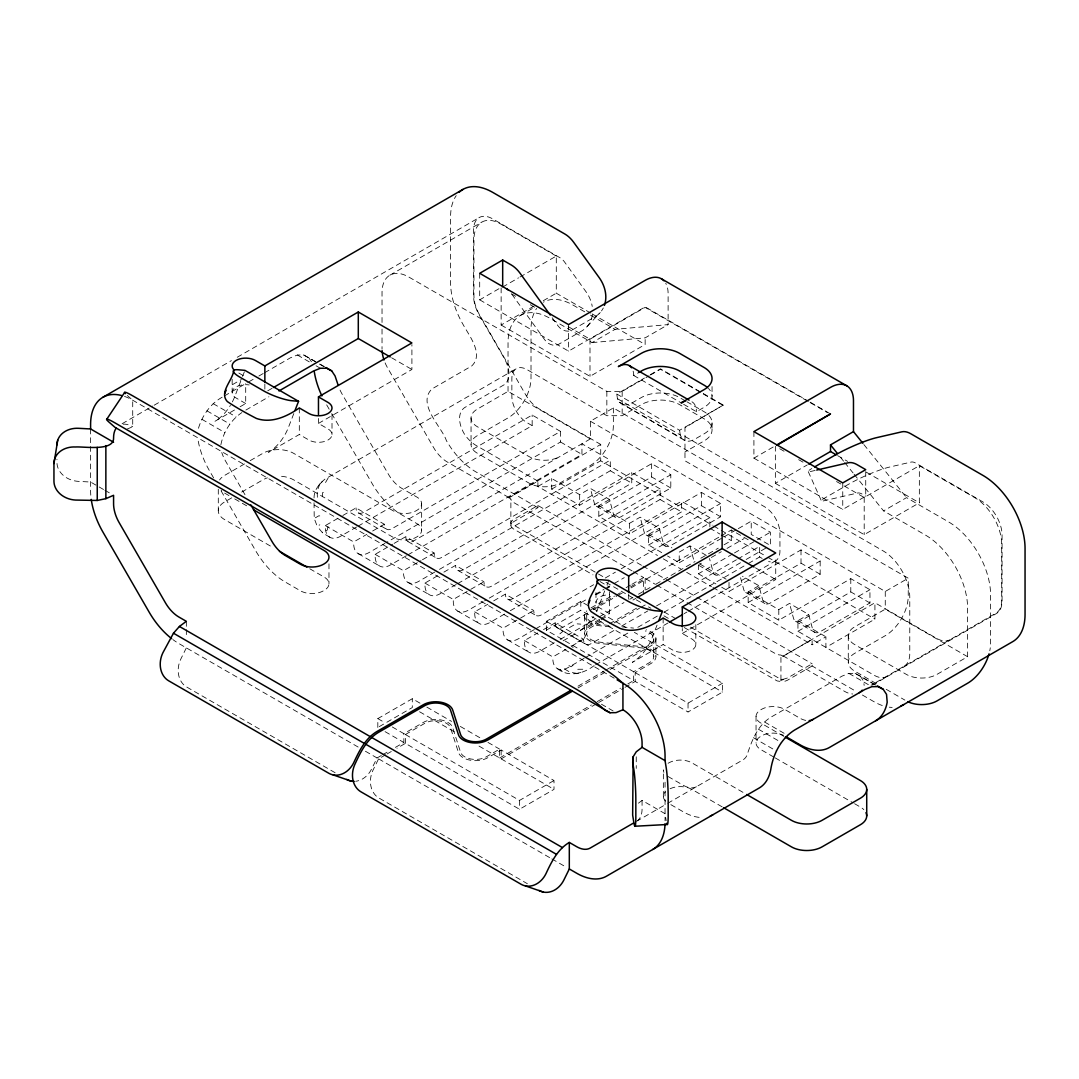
<?xml version="1.0" encoding="UTF-8"?>
<svg xmlns="http://www.w3.org/2000/svg" width="1079" height="1079" viewBox="0 0 1079 1079"><rect width="100%" height="100%" fill="white"/><g stroke="black" fill="none" stroke-linecap="round" stroke-linejoin="round"><path stroke-width="0.75" stroke-dasharray="5 3.75" d="M510.866 525.365L510.88 499.145L508.802 497.5L600.72 444.44L600.72 460.8L712.194 525.163M322.432 496.758L322.513 492.712L324.873 491.687M314.029 497.945C314.002 490.095 319.128 483.918 324.873 479.184L516.355 368.627M220.885 444.71C223.434 431.924 230.973 419.879 241.871 412.583M328.043 526.539L327.274 530.072L323.66 532.163M198.469 428.269C202.366 415.24 210.756 403.263 222.921 396.789M875.986 685.098L855.134 673.336L848.876 673.404L841.984 676.155L771.525 716.847C757.296 725.128 751.753 740.963 746.83 755.651A27.083 15.632 60 0 1 742.932 759.886L667.092 803.666M319.829 483.999L317.213 490.932L317.401 498.943M240.792 381.035L234.763 396.586A32.491 18.761 -60 0 1 231.108 404.18M242.573 376.45L244.933 370.367M293.812 413.554L288.376 427.54A32.491 18.761 -60 0 1 268.482 452.29L299.315 434.486L308.891 440.016A13.541 7.823 0 0 0 328.043 440.016A13.541 7.823 0 0 0 328.043 428.956L318.467 423.427L318.467 418.463M606.991 584.98L608.758 580.421M657.03 625.159L652.202 637.595A32.491 18.761 -60 0 1 632.307 662.344L663.14 644.541L672.716 650.071A13.541 7.823 0 0 0 691.868 650.071A13.541 7.823 0 0 0 691.868 639.011L682.292 633.481L682.292 628.504M328.043 478.199L323.66 485.685M586.41 633.845L584.346 638.134L577.751 641.951M381.292 755.529L377.057 757.971L371.635 768.949A21.661 17.574 -71 0 1 355.706 781.277M385.648 754.787L378.594 758.861L373.172 769.826A21.661 17.574 -71 0 0 378.931 798.015L527.375 883.714M684.207 627.519L777.15 680.93L781.479 681.604L783.367 679.271L787.603 677.936L812.123 663.774L812.123 665.986L856.645 691.706M587.057 326.64L600.234 312.519M318.979 484.93L322.432 481.45M559.88 633.845L562.793 631.431L562.307 628.774M638.444 803.181L642.072 800.416L665.055 813.687L666.175 820.647M573.138 665.23L571.074 666.755L567.541 664.799M122.102 423.723L152.705 406.055M154.162 405.218L231.405 360.615M237.232 357.257L479.184 217.567M389.897 275.185L481.8 222.112M127.309 395.507L132.717 400.215L132.717 426.744L127.12 429.078M232.551 384.596L241.399 379.484M224.351 395.953L247.361 382.667M248.804 381.845L253.12 379.349M258.866 376.031L263.182 373.536M264.625 372.714L290.507 357.769L297.399 355.004L303.658 354.951L318.75 363.394M234.494 410.007L214.869 421.336A32.491 18.761 -60 0 0 230.393 405.394M240.091 406.77L245.702 403.533L245.702 383.638M267.727 390.814L272.043 388.332M245.891 410.06L268.9 396.775M479.696 273.297L479.696 299.841L499.806 288.228M502.598 287.054L518.554 277.842M520.011 277.006L556.292 256.06L556.292 293.205L590.726 313.085M244.501 463.93L224.634 475.394A21.661 12.503 0 0 0 219.59 479.966M250.166 460.652L262.939 453.288A21.661 12.503 0 0 1 293.569 453.288L393.147 510.772A16.252 9.387 0 0 0 416.13 510.772L416.885 510.327A16.252 9.387 0 0 0 416.885 497.068L401.847 488.382A27.083 15.632 60 0 1 388.305 474.086L342.07 394.01A27.083 15.632 60 0 1 339.251 388.238M318.467 423.427L411.908 369.477L411.908 344.606M501.142 287.891L501.142 325.035L533.066 306.611M543.236 300.744L556.292 293.205M520.375 315.459L534.739 307.164M231.729 497.837L224.634 501.924A21.661 12.503 0 0 0 224.634 519.619L272.259 547.107M241.656 492.105L262.939 479.818A21.661 12.503 0 0 1 267.417 477.835M479.696 299.841L568.552 351.134L645.148 306.908L808.603 401.28M568.147 326.573L589.997 339.197L645.148 307.353L827.58 412.677M876.175 683.52L854.622 671.071A21.661 12.503 0 0 1 854.622 653.388L885.266 635.693A32.491 18.761 -60 0 0 908.248 595.905L908.248 578.209L613.358 407.956L590.375 421.228L590.375 438.91L508.034 391.38L477.404 409.062A21.661 12.503 0 0 0 477.404 426.758L529.101 456.606A21.661 12.503 0 0 0 559.745 456.606M508.034 391.38L508.034 342.731A59.574 34.393 60 0 1 550.169 318.413L592.074 342.609L615.057 329.338L668.117 324.604L668.117 293.65A32.491 18.761 -60 0 0 665.743 283.264M315.365 517.799L318.979 515.722L322.432 516.828M314.029 502.774L314.232 518.459L317.213 526.309L319.829 524.799M592.074 342.609L645.148 337.862L668.117 324.604M356.636 526.984L340.681 536.196A21.661 12.503 -60 0 1 325.359 527.348L325.359 525.581L341.409 516.315M342.866 515.479L356.003 507.899L384.34 524.259A10.83 6.258 -60 0 0 392.001 528.683L560.5 431.398L560.5 442.012L386.43 542.508M501.142 325.035L589.997 376.342L645.148 344.498L645.148 337.862M560.5 431.398L532.163 415.037L363.65 512.323A10.83 6.258 -60 0 1 356.003 507.899M358.08 526.147L532.163 425.652L532.163 415.037M633.13 371.176A21.661 12.503 -60 0 1 633.656 375.452L638.755 372.511M325.359 525.581L353.696 541.941L366.833 534.361M372.66 531.003L384.34 524.259M686.824 401.725L704.115 411.719A27.083 15.632 0 0 1 704.115 433.825L694.93 439.126A21.661 12.503 -60 0 1 684.976 440.637L619.265 402.224L617.431 398.677L616.797 394.024L644.446 378.068M650.273 374.696L660.456 368.816L701.863 392.716M382.033 322.473L382.033 292.544A37.913 21.89 60 0 1 408.847 277.06L606.843 391.367L622.165 391.367L649.113 375.816M650.529 374.993L660.456 369.261L701.863 393.161M384.974 543.344L369.018 552.556A21.661 12.503 -60 0 1 353.696 543.722L353.696 541.941M406.419 555.725L390.463 564.937A21.661 12.503 -60 0 1 375.141 556.103L375.141 554.336L392.648 544.221M394.105 543.384L405.785 536.641L434.122 553.001A10.83 6.258 -60 0 0 441.783 557.425L610.296 460.14L610.296 470.754L436.213 571.25M532.163 425.652L527.186 422.766A21.661 12.503 60 0 1 511.864 396.236L511.864 378.554A21.661 12.503 60 0 1 527.186 369.706L606.843 415.698L622.165 415.698L641.317 404.638A27.083 15.632 0 0 1 679.608 404.638L704.115 418.787A27.083 15.632 0 0 1 704.115 440.906L684.976 451.953M590.375 438.91L413.446 541.065A10.83 6.258 -60 0 1 405.785 536.641M407.875 554.889L581.945 454.394L581.945 443.779L610.296 460.14M508.802 497.945L537.908 481.14L537.908 486.454L657.516 555.496M537.908 486.454L551.693 478.496L579.652 494.627L590.375 488.436L609.527 499.496L613.546 514.494A10.83 6.258 -60 0 0 620.938 516.787L670.801 488.005L670.801 474.733L651.649 463.673L579.652 505.242L551.693 489.111L551.693 478.496M375.141 554.336L403.479 570.697L420.999 560.581M422.455 559.745L434.122 553.001M551.693 489.111L600.72 460.8M683.614 404.301L696.454 411.719L704.115 407.296A27.083 15.632 0 0 0 708.417 388.413M641.466 565.261L537.908 505.471L513.402 519.619A8.659 5.004 0 0 0 510.88 523.463L597.011 573.192M537.908 505.471L537.908 507.683L513.402 521.831A8.672 5.004 0 0 0 513.402 528.899L592.978 574.851M616.797 394.024L679.608 430.292L723.267 405.084L684.976 427.635L684.976 460.8L764.633 506.793A21.661 12.503 60 0 1 779.942 533.323L779.942 551.018A21.661 12.503 60 0 1 768.599 561.539M434.756 572.086L418.8 581.311A21.661 12.503 -60 0 1 403.479 572.463L403.479 570.697M456.201 584.481L440.245 593.693A21.661 12.503 -60 0 1 424.937 584.845L424.937 583.078L438.061 575.498M443.901 572.126L455.567 565.383L483.905 581.743A10.83 6.258 -60 0 0 491.565 586.167L660.078 488.881L660.078 499.496L484.552 600.841M660.078 488.881L631.741 472.521L463.228 569.806A10.83 6.258 -60 0 1 455.567 565.383M457.658 583.631L631.741 483.136L631.741 472.521M598.805 505.687L629.435 523.382L640.157 517.192L659.309 528.238L663.329 543.25A10.83 6.258 -60 0 0 670.733 545.529L720.583 516.747L720.583 503.475L701.444 492.415L629.435 533.984L598.805 516.301L598.805 505.687L609.527 499.496M670.801 488.005L651.649 476.945L601.799 505.727A10.83 6.258 -60 0 1 594.394 503.448L590.375 488.436M424.937 583.078L453.274 599.438L469.325 590.173M470.781 589.323L483.905 581.743M598.805 516.301L670.801 474.733M483.095 601.677L468.596 610.053A21.661 12.503 -60 0 1 453.274 601.205L453.274 599.438M504.54 614.059L490.041 622.435A21.661 12.503 -60 0 1 474.72 613.587L474.72 611.82L487.843 604.24M493.683 600.868L505.35 594.124L533.7 610.485A10.83 6.258 -60 0 0 541.361 614.909L593.652 584.724M753.911 431.613L753.911 458.143L774.142 446.463M709.861 526.727L709.861 517.623L681.523 501.263L513.011 598.548A10.83 6.258 -60 0 1 505.35 594.124M510.34 610.701L681.523 511.878L681.523 501.263M661.724 552.623L648.587 545.043L648.587 534.429L659.309 528.238M720.583 516.747L701.444 505.687L651.581 534.469A10.83 6.258 -60 0 1 644.176 532.19L640.157 517.192M474.72 611.82L503.057 628.18L519.107 618.914M520.564 618.078L533.7 610.485M648.587 545.043L720.583 503.475M605.279 578.007L615.435 572.14M621.248 568.781L709.861 517.623M775.356 446.207L775.356 483.352L807.281 464.914M377.825 727.462L377.825 718.614L412.299 698.72L421.026 703.751M546.338 621.329L633.656 671.745L633.656 680.579L546.338 630.176L546.338 621.329L580.799 601.421L589.485 606.438M534.334 629.583L518.379 638.795A21.661 12.503 -60 0 1 503.057 629.947L503.057 628.18M535.791 628.747L588.015 598.589M595.257 594.408L603.97 589.377M605.413 588.541L612.67 584.359M614.126 583.51L624.269 577.656M596.377 594.637L603.957 590.267M554.336 642.801L539.824 651.176A21.661 12.503 -60 0 1 524.502 642.329L524.502 640.562L537.639 632.982M543.465 629.61L555.145 622.866L583.483 639.24A10.83 6.258 -60 0 0 591.144 643.65L614.383 630.244M706.367 555.402L689.953 545.934L679.231 552.124L679.231 562.739L667.55 555.995M379.268 726.626L412.299 707.554L412.299 698.72M546.338 630.176L580.799 610.269L606.843 625.307M591.076 607.868L612.966 595.244M626.103 587.65L630.473 585.128M631.93 584.292L643.61 577.548L643.61 594.124M591.157 609.595L614.504 596.121M615.961 595.284L623.257 591.063M630.554 586.855L645.148 578.438L655.263 584.278M587.502 613.034L562.806 627.29A10.83 6.258 -60 0 1 555.145 622.866M593.302 609.689L616.554 596.269M617.997 595.419L623.81 592.074M631.08 587.88L719.693 536.722M721.136 535.885L731.306 530.005L751.146 541.456M679.231 562.739L722.512 537.747M723.942 536.91L736.863 529.452M738.306 528.629L751.227 521.17L770.379 532.217L770.379 545.488L751.227 534.429L751.227 521.17M569.456 627.587L576.051 623.783L580.799 624.134M560.136 639.456L597.847 617.674M599.304 616.837L623.959 602.595M629.758 599.25L632.672 597.577M638.471 594.219L650.071 587.529M655.87 584.171L695.038 561.566M700.851 558.207L718.25 548.159M724.063 544.814L731.306 540.619L731.306 530.005M599.708 619.252L578.681 631.39A32.491 18.761 -60 0 0 593.463 616.648M601.111 618.442L609.527 613.587L609.527 590.375M632.982 600.045L635.855 598.386M563.13 640.805L577.292 632.645M392.297 726.963L403.87 733.653L423.386 722.377A17.331 10.008 0 0 1 440.785 719.895A17.331 10.008 0 0 1 452.681 727.637L460.585 752.265A15.16 8.753 0 0 0 470.997 759.023A15.16 8.753 0 0 0 486.224 756.865L499.617 749.123L499.617 757.971L476.325 744.523M599.668 620.6L589.62 626.4A17.331 10.008 0 0 0 585.331 636.448A17.331 10.008 0 0 0 598.724 643.313L641.385 647.886A15.16 8.753 0 0 1 653.105 653.887A15.16 8.753 0 0 1 649.342 662.681L633.656 671.745M601.097 619.778L606.843 616.46L590.928 607.275M711.344 557.465L721.311 551.706M727.003 548.415L744.105 538.542M405.394 743.377L405.394 734.529L424.924 723.267A15.16 8.753 0 0 1 440.138 721.096A15.16 8.753 0 0 1 450.55 727.866L458.454 752.495A17.331 10.008 0 0 0 470.35 760.223A17.331 10.008 0 0 0 487.748 757.741L501.142 750.013L553.999 780.522L553.999 789.369L519.525 809.263L405.394 743.377L396.937 748.26M601.205 621.491L591.157 627.29A15.16 8.753 0 0 0 587.394 636.084A15.16 8.753 0 0 0 599.115 642.086L641.776 646.645A17.331 10.008 0 0 1 655.169 653.523A17.331 10.008 0 0 1 650.88 663.572L635.18 672.622L635.18 681.469L688.038 711.978L722.498 692.084L722.498 683.236L634.385 632.361M382.708 754.707L389.762 750.633M395.4 747.383L403.87 742.5L403.87 733.653M609.675 623.675L636.543 608.165M524.502 640.562L552.839 656.922L565.976 649.342M571.816 645.97L583.483 639.24M698.369 564.695L698.369 573.785L733.059 553.756M734.489 552.934L756.015 540.512M757.445 539.689L770.379 532.217M387.064 753.965L391.286 751.524M614.032 622.92L639.483 608.232M640.899 607.41L645.148 604.968L650.934 608.3M621.652 626.049L647.791 610.943M656.518 605.912L736.404 559.785M737.861 558.949L759.656 546.365L759.656 556.98L746.601 564.519M740.464 562.752L720.516 574.271A10.83 6.258 -60 0 1 713.111 571.991L709.51 558.517M746.155 559.475L767.52 547.134M584.117 658.325L568.161 667.537A21.661 12.503 -60 0 1 552.839 658.689L552.839 656.922M585.573 657.489L629.097 632.361M637.797 627.331L658.109 615.61M663.909 612.265L745.144 565.356M753.911 458.143L842.753 509.45L865.736 496.178L865.736 469.648M836.522 481.531L864.198 497.5L919.348 465.669L974.876 497.729A37.913 21.89 60 0 1 1001.69 544.153L1001.69 600.706A27.083 15.632 60 0 1 996.079 613.101L871.104 685.259M594.124 665.622C583.766 673.687 568.431 677.733 557.33 668.616M595.581 664.785L668.117 622.907M684.073 613.695L686.972 612.022M688.415 611.186L775.464 560.932M721.716 587.259L729.013 591.481L801.009 549.912L820.161 560.959L820.161 574.23L770.298 603.013A10.83 6.258 -60 0 1 762.907 600.733L758.888 585.722L742.473 576.253M577.98 686.19L604.186 671.057M605.643 670.221L649.342 644.986A15.16 8.753 0 0 0 645.282 630.932M854.123 474.261L883.566 510.893L906.549 497.635L948.454 521.831A59.574 34.393 60 0 1 990.576 594.799L990.576 643.435A32.491 18.761 -60 0 1 989.794 650.758M578.047 687.916L604.267 672.783M610.094 669.425L650.88 645.876A17.331 10.008 0 0 0 646.227 629.812M748.165 591.926L778.795 609.608L789.518 603.417L808.67 614.477L812.689 629.475A10.83 6.258 -60 0 0 820.094 631.754L869.944 602.972L869.944 589.714L850.791 578.654L778.795 620.223L748.165 602.527L748.165 591.926L758.888 585.722M820.161 574.23L801.009 563.171L751.159 591.966A10.83 6.258 -60 0 1 743.755 589.673L740.14 576.199M682.292 633.481L775.734 579.531L775.734 556.319M775.356 483.352L864.198 534.644L919.348 502.814L919.348 465.669M748.165 602.527L820.161 560.959M499.617 757.971L591.4 704.978M597.226 701.606L620.533 688.159M627.83 683.951L633.656 680.579M501.142 750.013L501.142 758.861L597.307 703.333M598.764 702.496L623.527 688.2M624.984 687.35L635.18 681.469M887.572 676.385L885.373 677.329A27.083 15.632 60 0 1 873.882 675.117L797.947 631.282L797.947 620.668L808.67 614.477M869.944 602.972L850.791 591.926L800.942 620.708A10.83 6.258 -60 0 1 793.537 618.415L789.518 603.417M797.947 631.282L869.944 589.714M405.394 734.529L519.525 800.429L553.999 780.522M635.18 672.622L688.038 703.13L722.498 683.236M590.375 421.228L885.266 591.481L908.248 578.209M687.094 602.662L775.356 653.604A8.659 5.004 0 0 0 780.94 655.061L783.017 656.261L874.921 602.756L936.532 638.323A27.083 15.632 60 0 0 950.073 639.672M783.017 656.261L812.123 639.456L812.123 644.77L825.907 636.799L825.907 647.413L874.921 619.117L874.921 602.756M967.607 656.706L885.266 609.163L854.622 626.859A21.661 12.503 0 0 0 854.622 644.541L906.333 674.388A21.661 12.503 0 0 0 936.963 674.388L967.607 656.706L967.607 608.057A59.574 34.393 60 0 0 925.472 535.09L883.566 510.893M812.123 665.986L787.603 680.148A8.672 5.004 0 0 1 781.479 681.604M668.117 763.271L668.886 762.84A16.252 9.387 0 0 1 691.868 762.84L743.809 792.822M636.475 821.348L666.08 804.26M872.479 685.084L996.43 613.533A27.083 15.632 60 0 0 1002.067 601.111L1002.067 535.09A27.083 15.632 60 0 0 982.929 501.924L915.518 463.012A10.83 6.258 60 0 0 911.121 462.068L889.73 467.018A32.491 4.613 -24.2 0 0 847.932 484.633L824.949 497.905A10.83 1.538 -24.2 0 0 823.574 500.872L857.508 493.036A10.83 6.258 60 0 1 861.905 493.966L865.736 496.178M576.051 673.714L580.799 672.46M815.131 470.444L810.383 471.536A10.83 1.538 -24.2 0 1 811.772 468.556M577.751 669.277L586.41 669.223M608.961 625.456L599.115 624.404A15.16 8.753 0 0 1 587.151 613.695M622.084 626.859L633.575 628.086M610.201 626.859L598.724 625.631A17.331 10.008 0 0 1 586.787 610.876M562.307 671.489L559.88 669.223M577.292 673.444L569.968 672.244L563.13 668.076M810.073 402.13L830.506 413.931M556.292 256.06L500.764 224A37.913 21.89 60 0 0 473.951 239.471L473.951 296.024A27.083 15.632 60 0 0 479.562 314.893L525.567 394.577A27.083 15.632 60 0 0 539.109 408.874L600.72 444.44M592.155 313.908L645.148 344.498M837.601 455.621L847.622 461.394M866.275 472.17L919.348 502.814M584.71 311.818L573.138 305.141A59.574 34.393 60 0 0 543.357 302.187M590.483 315.149L615.057 329.338M703.279 393.538L723.267 405.084M703.279 393.983L723.267 405.529M511.338 293.785L515.708 296.307M530.275 304.71L536.101 308.081M779.726 448.729L784.096 451.251M798.662 459.667L803.032 462.19M685.381 400.889L679.608 397.558A27.083 15.632 0 0 0 641.317 397.558L632.119 402.872A21.661 12.503 -60 0 1 622.165 404.369M633.656 375.452L682.184 403.479M684.976 436.482L882.973 550.789A37.913 21.89 60 0 1 909.772 597.226L909.772 653.78A27.083 15.632 60 0 1 904.162 666.175M617.431 398.677L680.242 434.945L682.076 438.492L684.976 440.637M619.265 402.224L682.076 438.492M713.651 526.012L766.36 556.44M767.816 557.277L874.921 619.117M560.5 442.012L581.945 454.394M610.296 470.754L631.741 483.136M660.078 499.496L681.523 511.878M709.861 528.238L719.868 534.024M721.298 534.847L731.306 540.619M759.656 556.98L762.138 558.423M391.623 357.769L411.908 369.477M755.448 567.824L775.734 579.531M648.587 534.429L671.934 547.903M699.839 564.02L726.1 579.18M797.947 620.668L825.907 636.799M596.377 506.267L615.529 517.327M646.159 535.009L665.311 546.068M698.693 565.329L715.094 574.81M745.737 592.492L764.89 603.552M795.52 621.234L814.672 632.294M537.908 481.14L476.136 445.479A27.083 15.632 60 0 1 464.644 434.432C459.87 426.839 456.242 414.174 464.375 407.741L504.203 384.744C512.458 378.392 508.398 365.862 504.203 358.215L479.211 314.92A27.083 15.632 60 0 1 473.573 295.983L473.573 229.962A27.083 15.632 60 0 1 492.712 218.902L560.122 257.827A10.83 6.258 60 0 1 564.519 261.954L585.91 291.613A32.491 26.125 43 0 1 592.236 306.436M698.369 573.785L715.876 583.901M663.342 558.868L680.849 568.97M686.676 572.342L711.479 586.666M712.936 587.502L812.123 644.77M886.223 689.319L904.89 700.096M320.193 364.216L324.496 366.712M303.658 354.951L318.022 363.245M319.451 364.068L323.767 366.55M855.134 673.336L878.117 686.608M297.399 355.004L310.32 362.477M316.066 365.781L320.382 368.276M848.876 673.404L871.859 686.676M642.922 566.097L664.799 578.735M666.256 579.571L695.429 596.417M696.886 597.253L812.123 663.774M537.908 507.683L476.136 472.022A59.574 34.393 60 0 1 446.355 440.569C442.134 427.203 416.575 404.261 431.883 388.979L471.712 365.983C484.269 354.114 468.772 335.205 462.931 324.239A59.574 34.393 60 0 1 450.59 282.711L450.59 216.704A59.574 34.393 60 0 1 456.228 195.636M862.391 695.024L873.882 701.647A59.574 34.393 60 0 0 884.793 706.286M508.802 497.5L447.192 461.933A27.083 15.632 60 0 1 433.65 447.637L387.644 367.966A27.083 15.632 60 0 1 384.61 361.627M783.017 655.816L844.628 691.396A27.083 15.632 60 0 0 852.72 693.986M632.038 570.858L513.402 502.369A8.659 5.004 0 0 1 510.88 499.145M633.481 571.695L643.61 577.548M656.72 585.115L685.651 601.826M598.467 574.041L604.307 577.413M664.151 611.968L677.288 619.548M690.425 627.128L780.94 679.392L783.367 679.271L779.24 681.442L780.94 679.392L780.94 655.061M605.993 582.363L643.61 604.078M663.949 615.826L669.735 619.171M238.864 373.051L245.702 377.003M599.951 581.527L609.527 587.057L605.225 589.539L598.589 606.627A32.491 18.761 -60 0 1 596.282 611.753M245.702 403.533L236.126 398.003A13.541 7.823 0 0 1 233.968 388.575A13.541 7.823 0 0 1 249.209 384.933M609.527 613.587L599.951 608.057A13.541 7.823 0 0 1 597.011 599.533A13.541 7.823 0 0 1 609.527 594.718M608.381 617.35L625.712 627.358M608.381 626.198L722.498 692.084M213.156 403.654L236.126 416.912M764.633 722.04L787.603 735.312M783.894 736.364L760.803 723.038A16.252 9.387 0 0 1 760.803 709.766L761.558 709.321A16.252 9.387 0 0 1 784.541 709.321L799.593 718.021A27.083 15.632 60 0 0 809.169 720.583M206.898 410.816L229.867 424.074M758.375 729.202L781.358 742.473M201.84 419.286L224.823 432.544M753.331 737.672L776.3 750.944M358.241 512.862L386.579 529.223M408.024 541.604L436.361 557.964M457.806 570.346L486.157 586.706M507.602 599.088L535.939 615.448M557.384 627.83L585.722 644.19M773.791 757.067L760.803 749.568A16.252 9.387 0 0 1 760.803 736.296L761.558 735.865A16.252 9.387 0 0 1 783.502 735.312M775.235 757.903L853.152 802.897M854.595 803.72L860.368 807.052A21.661 12.503 0 0 1 863.82 809.641M614.18 678.178L132.717 400.215A59.574 34.393 60 0 0 124.49 396.398M329.85 537.275L322.513 532.824L317.213 526.309M358.188 553.635L379.633 566.016M407.97 582.377L429.415 594.758M457.752 611.119L479.211 623.5M507.548 639.86L528.993 652.242M601.421 704.196L613.101 710.94M228.964 495.585L224.634 493.09A21.661 12.503 0 0 1 221.195 490.5M234.736 498.916L247.725 506.415M309.781 568.768L324.213 577.103A16.252 9.387 0 0 1 324.213 590.375L323.444 590.82A16.252 9.387 0 0 1 300.461 590.82L285.422 582.12A59.574 34.393 60 0 1 255.629 550.681L221.168 490.985M722.175 806.863L691.868 789.369A16.252 9.387 0 0 0 668.886 789.369M668.117 776.543L683.169 785.229A27.083 15.632 60 0 0 696.71 786.578M670.855 804.651L683.169 811.759A59.574 34.393 60 0 0 702.861 817.491M103.517 489.488L90.596 482.03L78.538 481.382A21.661 17.615 9.2 0 1 56.958 462.527L56.958 459.317M104.96 490.325L110.705 493.642M426.852 707.123L451.588 721.406M460.315 726.437L482.151 739.048M487.964 742.406L499.617 749.123M419.569 711.762L454.502 731.926M501.142 758.861L553.999 789.369M377.825 718.614L385.055 722.795M385.055 731.629L403.87 742.5M358.134 747.046L178.952 643.597A59.574 34.393 60 0 1 172.842 639.55M365.417 751.24L377.057 757.971M378.594 758.861L550.384 858.034M551.841 858.884L566.394 867.287M335.124 772.726L186.68 687.013A21.661 17.574 -71 0 1 180.921 658.837L186.343 647.859L186.343 644.541M571.074 645.795L573.138 647.535M863.888 444.561L906.549 497.635M840.447 457.253L843.603 461.178M844.655 462.486L853.071 472.953M552.192 317.752L558.018 325.831A10.83 8.713 43 0 0 571.951 330.107L594.934 316.835A32.491 26.125 43 0 0 603.323 307.96M511.864 294.257L544.841 339.952A10.83 8.713 43 0 0 558.774 344.228L581.756 330.97A32.491 26.125 43 0 0 592.492 313.949M860.179 675.98L863.551 681.078L864.158 685.408M308.702 357.594L312.074 362.692M326.667 404.854L330.862 412.124M331.712 413.581L372.053 483.459A59.574 34.393 60 0 0 401.847 514.912L416.885 523.598A16.252 9.387 0 0 1 416.885 536.87L416.13 537.302A16.252 9.387 0 0 1 393.147 537.302L293.569 479.818A21.661 12.503 0 0 0 278.247 476.149M244.987 494.708L225.646 461.232A27.083 15.632 60 0 1 221.761 452.506M213.602 477.889L209.407 470.606A59.574 34.393 60 0 1 197.821 438.681M808.279 471.671L821.456 501.007M689.953 545.934L693.972 560.932A10.83 6.258 -60 0 0 694.728 562.618M679.608 430.292L680.242 434.945M322.432 532.136L322.513 532.824M885.266 591.481L885.266 609.163M864.198 497.5L864.198 534.644M850.791 578.654L850.791 591.926M848.283 635.693L848.283 662.236M842.753 482.906L842.753 509.45M801.009 549.912L801.009 563.171M778.795 609.608L778.795 620.223M756.042 716.402L756.042 742.932M729.013 582.377L729.013 591.481M712.046 386.592L712.046 396.236M712.046 422.766L712.046 429.847M701.444 492.415L701.444 505.687M695.834 624.647L695.834 644.541M688.038 703.13L688.038 711.978M665.055 782.181L665.055 820.795M663.356 796.45L663.356 769.907A16.252 9.387 0 0 0 663.909 772.335M663.14 618.011L663.14 644.541M655.938 638.512L655.938 656.194M653.78 638.539L653.78 656.234M651.649 463.673L651.649 476.945M645.148 578.438L645.148 590.038M642.072 800.416L642.072 808.953A27.083 15.632 60 0 1 637.595 820.579M636.246 756.784L636.246 768.396M629.435 523.382L629.435 533.984M628.679 594.232L628.679 599.209M622.165 391.367L622.165 415.698M613.358 407.956L613.358 425.652A32.491 18.761 -60 0 1 590.375 465.44L559.745 483.136A21.661 12.503 0 0 1 529.101 483.136L477.404 453.288A21.661 12.503 0 0 1 477.404 435.592L508.034 417.91A32.491 18.761 -60 0 0 531.016 378.109L531.016 329.459A59.574 34.393 60 0 1 536.654 308.405M606.843 391.367L606.843 415.698M595.986 592.587L595.986 602.527M589.997 339.197L589.997 376.342M586.72 616.055L586.72 633.737M584.548 616.082L584.548 633.778M580.799 601.421L580.799 610.269M579.652 494.627L579.652 505.242M568.552 324.604L568.552 351.134M519.525 800.429L519.525 809.263M471.051 417.91L471.051 444.44M421.646 503.704L421.646 530.234M382.033 329.122L382.033 349.083M332.008 414.592L332.008 434.486M328.974 563.845L328.974 583.739M299.315 407.956L299.315 434.486M264.854 384.191L264.854 389.155M232.16 379.215L232.16 392.473M218.295 489.219L218.295 510.772M186.343 621.329L186.343 627.965M186.343 629.623L186.343 637.905M90.596 428.956L90.596 490.554A59.574 34.393 60 0 0 91.041 497.864M123.154 424.182A27.083 15.632 60 0 1 132.717 426.744M892.171 707.392A59.574 34.393 60 0 1 889.271 707.177M665.541 801.131A16.252 9.387 0 0 1 665.541 791.757M691.976 401.793A21.661 12.503 -60 0 1 696.454 411.719M701.363 563.211A10.83 6.258 -60 0 1 699.381 564.061"/><path stroke-width="1.5" d="M233.725 370.367C232.983 380.199 218.767 392.095 227.291 401.536C236.557 407.822 246.484 413.297 256.424 418.45C271.476 423.696 287.081 416.507 299.315 407.956L308.891 413.486A13.541 7.823 0 0 0 328.043 413.486A13.541 7.823 0 0 0 328.043 402.427L318.467 396.897L318.467 415.145M597.55 580.421C596.808 590.253 582.593 602.149 591.117 611.591C600.383 617.876 610.309 623.352 620.25 628.491C635.288 633.751 650.907 626.562 663.14 618.011L672.716 623.541A13.541 7.823 0 0 0 691.868 623.541A13.541 7.823 0 0 0 691.868 612.481L682.292 606.951L682.292 626.859M632.658 762.071L633.818 769.327A21.661 1.632 86.9 0 1 635.828 799.458L635.828 817.154A21.661 1.645 86.9 0 1 633.818 822.4L632.658 815.131L633.144 756.784L636.246 751.807L642.072 747.356L665.055 760.628L666.175 767.587A21.661 1.632 86.9 0 1 668.184 797.732L668.184 815.414A21.661 1.645 86.9 0 1 666.701 823.277M570.697 690.398L486.224 739.169A15.16 8.753 0 0 1 470.997 741.34A15.16 8.753 0 0 1 460.585 734.57L452.681 709.942A17.331 10.008 0 0 0 440.785 702.213A17.331 10.008 0 0 0 423.386 704.695L376.692 731.656C365.215 738.602 359.145 751.038 353.683 762.759A21.661 17.574 -71 0 1 328.812 773.265L168.729 680.836A21.661 17.574 -71 0 1 162.956 652.647L173.463 633.211L179.424 626.454L186.343 621.329L178.952 617.067A27.083 15.632 60 0 1 165.411 602.77L119.189 522.695A27.083 15.632 60 0 1 113.578 503.826L113.578 495.288L105.863 498.66L97.245 500.454L75.517 500.063A21.661 17.615 9.2 0 1 53.95 481.207L53.95 463.525L57.7 440.299M295.012 410.438L298.546 401.321L244.933 370.367L238.297 369.773A21.661 4.572 21.2 0 0 240.347 377.434L263.33 390.706A21.661 4.572 21.2 0 0 291.91 400.727L298.546 401.321M658.837 620.492L662.371 611.375L608.758 580.421L602.122 579.828A21.661 4.572 21.2 0 0 604.173 587.489L627.155 600.747A21.661 4.572 21.2 0 0 655.735 610.781L662.371 611.375M224.702 393.457L226.131 390.288M588.527 603.498L589.957 600.342M572.221 691.288L487.748 740.059A17.331 10.008 0 0 1 470.35 742.541A17.331 10.008 0 0 1 458.454 734.799L450.55 710.171A15.16 8.753 0 0 0 440.138 703.4A15.16 8.753 0 0 0 424.924 705.572L378.23 732.533C366.739 739.493 360.683 751.915 355.207 763.649A21.661 17.574 -71 0 0 360.979 791.838L521.063 884.254A21.661 17.574 -71 0 0 545.934 873.761C551.45 861.905 557.614 849.321 569.307 842.429L569.307 868.973L563.899 879.938A21.661 17.574 -71 0 1 539.014 890.431M106.619 419.448L124.584 392.527M102.937 397.261L462.931 189.418M116.141 428.228A27.083 15.632 60 0 0 113.578 437.804C114.334 451.696 83.717 446.342 75.517 446.989A21.661 17.615 9.2 0 0 53.95 463.525M233.968 369.854A13.541 7.823 0 0 1 237.461 359.739A13.541 7.823 0 0 1 255.278 360.413L264.854 365.943L358.295 311.993L411.908 342.947L318.467 396.897M273.473 387.496L358.295 338.523L390.18 356.933M550.25 315.055L520.118 273.311A21.661 12.503 60 0 0 511.338 265.029L502.679 260.039L479.696 273.297L568.552 324.604L645.148 280.378A32.491 18.761 -60 0 1 663.963 280.823M278.975 390.962L313.49 371.028L320.382 368.276L326.64 368.209L331.685 370.852L335.056 375.951L338.186 385.297M638.755 372.511L641.317 371.028A27.083 15.632 0 0 1 679.608 371.028L704.115 385.176A27.083 15.632 0 0 1 707.487 387.55M777.028 444.791L830.506 413.931L776.799 445.371M808.737 464.078L830.506 451.521L830.506 444.885L853.476 431.613L853.476 400.66A32.491 18.761 -60 0 0 830.506 387.388L753.911 431.613L842.753 482.906L865.736 469.648L857.077 464.644A21.661 12.503 60 0 0 848.283 462.77L816.709 470.066M814.645 466.897L834.755 455.298A32.491 4.613 -24.2 0 1 876.553 437.669L901.909 431.816A21.661 12.503 60 0 1 910.689 433.691L982.929 475.394A59.574 34.393 60 0 1 1025.05 548.361L1025.05 614.383A59.574 34.393 60 0 1 1012.709 641.654L829.373 747.504A59.574 34.393 60 0 1 799.593 744.55L785.917 736.647M597.793 579.909A13.541 7.823 0 0 1 601.286 569.793A13.541 7.823 0 0 1 619.103 570.467L628.679 575.997L722.121 522.047L775.734 553.001L682.292 606.951M637.298 597.55L722.121 548.577L753.992 566.988M669.56 622.07L682.616 614.531M125.353 393.66A21.661 1.969 33.7 0 1 133.068 396.033L592.641 661.373A21.661 1.969 33.7 0 1 617.512 678.516L622.934 683.236L622.934 709.766L616.015 712.626L610.053 712.747L605.198 710.36L599.546 705.437A21.661 1.969 33.7 0 0 574.675 688.281L115.102 422.955A21.661 1.969 33.7 0 0 109.343 422.415L114.994 427.338L610.053 712.747M633.575 823.021L590.24 848.04A27.083 15.632 60 0 1 576.699 846.705L569.307 842.429M634.83 826.244L667.186 824.504M113.578 442.228L90.596 428.956L78.538 428.309A21.661 17.615 9.2 0 0 56.958 444.845M333.101 774.897L351.053 781.075M525.352 885.886L543.303 892.063M875.608 720.812A59.574 34.393 60 0 0 887.194 702.254L886.533 694.35L883.161 689.252L878.117 686.608L871.859 686.676L864.967 689.427L794.495 730.105C780.899 738.67 773.265 753.951 770.77 769.475A59.574 34.393 60 0 1 759.184 788.021L606.492 876.188A59.574 34.393 60 0 1 576.699 873.235L569.307 868.973M661.387 278.773L846.745 385.783M830.506 451.521L836.185 454.798M629.165 365.538L689.117 400.147M325.939 367.534L331.685 370.852M877.416 685.934L883.161 689.252M785.337 737.2L860.368 780.522A21.661 12.503 0 0 1 860.368 798.217L822.077 820.323A21.661 12.503 0 0 1 791.433 820.323L746.695 794.495M617.094 679.864L622.934 683.236A59.574 34.393 60 0 1 665.055 756.204L665.055 760.628M253.498 509.747L324.213 550.573A16.252 9.387 0 0 1 324.213 563.845L323.444 564.277A16.252 9.387 0 0 1 300.461 564.277L285.422 555.591A27.083 15.632 60 0 1 271.881 541.294L250.867 504.905M279.474 551.275L306.895 567.109M723.618 807.699L791.433 846.853A21.661 12.503 0 0 0 822.077 846.853L860.368 824.747A21.661 12.503 0 0 0 865.978 812.662M179.424 626.454L370.151 736.566M371.675 737.456L562.402 847.568M173.463 633.211L364.176 743.323M365.714 744.213L556.44 854.325M853.476 431.613L862.849 443.267M830.506 444.885L837.466 453.544M866.72 789.369L866.72 815.899M722.121 522.047L722.121 548.577M642.072 747.356L642.072 742.932A27.083 15.632 60 0 0 622.934 709.766M633.144 756.784L633.144 760.102M628.679 575.997L628.679 592.587M502.679 260.039L502.679 286.569M358.295 311.993L358.295 338.523M264.854 365.943L264.854 382.532M105.863 445.587L105.863 498.66M97.245 447.38L97.245 500.454M90.596 428.956L90.596 424.533A59.574 34.393 60 0 1 121.819 395.575M91.243 499.388A59.574 34.393 60 0 0 102.937 532.082L149.158 612.144A59.574 34.393 60 0 0 171.628 638.62M665.028 823.79A59.574 34.393 60 0 1 652.714 849.497M862.175 690.155A27.083 15.632 60 0 1 859.356 692.664M712.949 814.712A59.574 34.393 60 0 1 710.252 816.021M813.134 719.356A27.083 15.632 60 0 1 809.169 720.583M384.016 360.008A27.083 15.632 60 0 1 382.074 350.554M506.51 288.781A10.83 6.258 60 0 1 508.047 289.86M685.111 401.186A21.661 12.503 -60 0 0 681.146 402.872L704.115 389.6A27.083 15.632 0 0 0 704.115 367.494L679.608 353.346A27.083 15.632 0 0 0 641.317 353.346L618.334 366.604A21.661 12.503 -60 0 1 631.606 367.791M459.29 192.116A59.574 34.393 60 0 1 492.712 192.372L564.951 234.076A21.661 12.503 60 0 1 573.731 242.357L599.088 277.492A32.491 26.125 43 0 1 604.415 305.411M321.906 395.912A59.574 34.393 60 0 1 314.245 371.473M354.141 781.371A21.661 17.574 -71 0 1 346.764 779.443M903.676 704.6A59.574 34.393 60 0 1 900.978 705.909M907.722 701.66A21.661 12.503 0 0 0 936.963 700.932L967.607 683.236A32.491 18.761 -60 0 0 989.052 653.82"/></g></svg>
